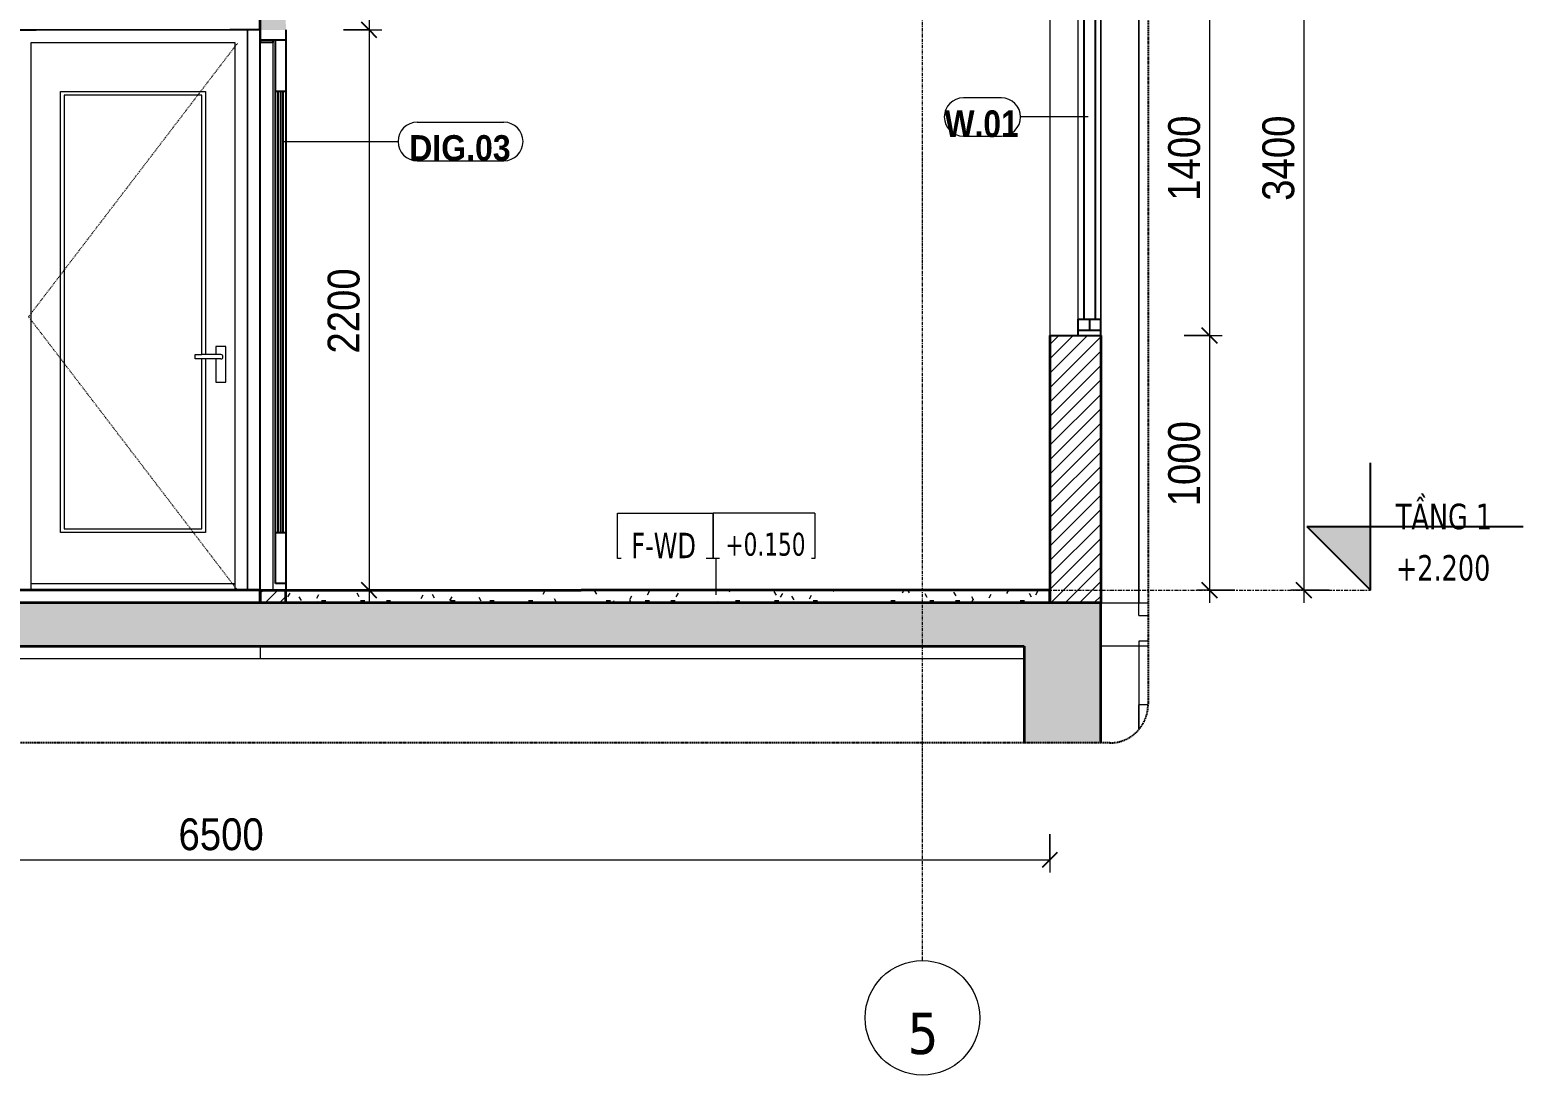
# Model space of a CAD drawing. Header units: millimetres. Extents: x 42054 to 236235, y 253 to 78637.
# Drawn here: x 77449 to 83312, y 295 to 4400 of the extents above; entities that cross this region are included whole.
import ezdxf

# ---------------------------------------------------------------- set-up
doc = ezdxf.new("R2010")
doc.units = ezdxf.units.MM
for name, pattern in [('Centre', [31.75, 6.35, -4.7625, 15.875, -4.7625]), ('Dash', [6, 3, -3]), ('Grid Line', [22.225, 12.7, -3.175, 3.175, -3.175]), ('Hidden', [7.14375, 4.7625, -2.38125])]:
    doc.linetypes.add(name, pattern=pattern)
for name, color, linetype, lineweight in [('0-5', 130, 'Continuous', 5), ('A-ANNO-DIMS', 211, 'Continuous', 9), ('A-ANNO-DIMS-50', 211, 'Continuous', 9), ('A-DETL-GENF', 92, 'Continuous', 18), ('A-DETL-GENF-4', 92, 'Hidden', 25), ('A-DETL-GENF-5', 9, 'Continuous', 18), ('A-DETL-GENF-HDLN-1', 7, 'Dash', 18), ('A-DETL-MEDM', 33, 'Continuous', 35), ('A-DOOR', 31, 'Continuous', 18), ('A-DOOR-1', 7, 'Continuous', 18), ('A-DOOR-3', 10, 'Continuous', 25), ('A-DOOR-IDEN', 31, 'Continuous', 9), ('A-FLOR-2', 7, 'Continuous', 18), ('A-FLOR-FNSH-1', 250, 'Continuous', 35), ('A-FLOR-IDEN', 11, 'Continuous', 9), ('A-FLOR-LEVL', 51, 'Continuous', 9), ('A-FLOR-LEVL-1', 51, 'Continuous', 25), ('A-FLOR-LEVL-2', 51, 'Centre', 9), ('A-FLOR-PATT-3', 67, 'Continuous', 18), ('A-GLAZ', 151, 'Continuous', 18), ('A-GLAZ-3', 151, 'Continuous', 25), ('A-GLAZ-IDEN', 152, 'Continuous', 9), ('A-WALL', 113, 'Continuous', 18), ('A-WALL-2', 250, 'Continuous', 35), ('A-WALL-3', 7, 'Continuous', 18), ('A-WALL-PATT-1', 9, 'Continuous', 18), ('A-WALL-PATT-2', 111, 'Continuous', 18), ('S-BEAM-1', 7, 'Continuous', 18), ('S-COLS-8', 7, 'Continuous', 18), ('S-GRID-1', 1, 'Grid Line', 9), ('S-GRID-IDEN', 1, 'Continuous', 9)]:
    doc.layers.add(name, color=color, linetype=linetype, lineweight=lineweight)
doc.styles.add('Arial_B', font='arialbd.ttf', dxfattribs={"width": 0.9, "height": 100})
doc.styles.add('Arial_B_2', font='arialbd.ttf', dxfattribs={"width": 0.85, "height": 105})
doc.styles.add('Tahoma', font='tahoma.ttf', dxfattribs={"width": 0.8, "height": 100})
doc.styles.add('Tahoma_1', font='tahoma.ttf', dxfattribs={"width": 0.8, "height": 90})
doc.styles.add('Tahoma_B', font='tahomabd.ttf', dxfattribs={"height": 162.5})
doc.styles.add('Tahoma_B_1', font='tahomabd.ttf', dxfattribs={"width": 0.85, "height": 100})
doc.styles.add('UTM Avo', font='', dxfattribs={"width": 0.9, "height": 125})
doc.styles.get('UTM Avo').set_extended_font_data('UTM Avo')
doc.dimstyles.new('1_Dim_chi_tiet_2_5', dxfattribs={"dimscale": 304.8, "dimtxt": 124.912619, "dimasz": 0.19685, "dimexe": 0.164042, "dimexo": 0.0625, "dimgap": 0.016404, "dimtad": 1, "dimdec": 0, "dimrnd": 5, "dimzin": 0, "dimdsep": 46, "dimtxsty": 'UTM Avo', "dimblk1": 'OBLIQUE', "dimblk2": 'OBLIQUE', "dimsah": 1, "dimcen": 0.09, "dimdle": 0.164042, "dimazin": 0, "dimtfac": 1, "dimtdec": 4, "dimtix": 1, "dimtmove": 0, "dimatfit": 3, "dimfxl": 0.328084, "dimfxlon": 1, "dimtvp": 1, "dimtolj": 1, "dimtzin": 0, "dimarcsym": 2})
pattern_1 = [(0, (49739.84, 15773.775), (203.2, 50.8), [16.764, -135.636, 16.764, -135.636, -812.8]), (0, (49739.84, 15773.775), (203.2, 50.8), [-304.8, 16.764, -288.036, 16.764, -135.636, -355.6]), (0, (49739.84, 15773.775), (203.2, 50.8), [-762, 16.764, -84.836, 16.764, -237.236]), (120, (49816.04, 15799.175), (-145.59409, 150.57636), [16.764, -135.636, 16.764, -135.636, -812.8]), (120, (49816.04, 15799.175), (-145.59409, 150.57636), [-304.8, 16.764, -288.036, 16.764, -135.636, -355.6]), (120, (49816.04, 15799.175), (-145.59409, 150.57636), [-762, 16.764, -84.836, 16.764, -237.236]), (240, (49841.44, 15900.775), (-57.60591, -201.37636), [16.764, -135.636, 16.764, -948.436]), (240, (49841.44, 15900.775), (-57.60591, -201.37636), [-169.164, -135.636, 16.764, -288.036, -508]), (240, (49841.44, 15900.775), (-57.60591, -201.37636), [-609.6, 16.764, -135.636, 16.764, -338.836]), (240, (49841.44, 15900.775), (-57.60591, -201.37636), [-778.764, -84.836, 16.764, -237.236])]

# ---------------------------------------------------------------- blocks, each defined once
blk = doc.blocks.new('NCV_TKTC_KET CAU_rvt-3-TKCS_CĂN HỘ LOẠI 1A - MẶT CẮT 2')
at = {"layer": 'A-FLOR-2'}
for p, q in [((53452.6, 2150), (53638.7, 2150)), ((50152.6, 1980), (50152.6, 1930)), ((53638.7, 1980), (53452.6, 1980)), ((50152.6, 1930), (49152.9, 1930)), ((53152.6, 1930), (50152.6, 1930))]:
    blk.add_line(p, q, dxfattribs=at)
at = {"layer": 'S-BEAM-1'}
for p, q in [((53602.6, 2100), (53638.7, 2100)), ((53638.7, 1750), (53602.6, 1750))]:
    blk.add_line(p, q, dxfattribs=at)
at = {"layer": 'S-COLS-8'}
for p, q in [((53602.6, 2100), (53602.6, 5330)), ((53602.6, 1654.1), (53602.6, 1750))]:
    blk.add_line(p, q, dxfattribs=at)
blk = doc.blocks.new('DOOR_CW_01 CANH MO-PANEL KINH - DIG_02-800x2200-CỬA NHÔM KÍNH-V42-TKCS_CĂN HỘ LOẠI 1A - MẶT CẮT 2')
at = {"layer": 'A-DOOR-3'}
blk.add_line((49152.564287, 4400), (49272.564287, 4400), dxfattribs=at)
blk = doc.blocks.new('DOOR_CW_01 CANH MO-PANEL KINH - DIW_01-900x2200-CỬA GỖ VÂN LAMINATE-V44-TKCS_CĂN HỘ LOẠI 1A - MẶT CẮT 2')
at = {"layer": 'A-DOOR-1'}
for p, q in [((50152.564287, 2200), (50152.564287, 4350)), ((50202.564287, 2200), (50202.564287, 4350)), ((50252.564287, 2200), (50252.564287, 4360))]:
    blk.add_line(p, q, dxfattribs=at)
at = {"layer": 'A-DOOR-3'}
for p, q in [((50152.919778, 4400), (50032.564287, 4400)), ((50152.564287, 2200), (50152.564287, 4400)), ((50152.564287, 2200), (50152.564287, 4400)), ((50152.564287, 4400), (50152.564287, 4350)), ((50252.564287, 4400), (50252.564287, 2200)), ((50252.564287, 4400), (50252.564287, 2200)), ((50252.564287, 4400), (50252.564287, 4360)), ((50252.564287, 4360), (50152.564287, 4360)), ((50202.564287, 4350), (50152.564287, 4350)), ((50202.564287, 4350), (50202.564287, 4360)), ((50252.564287, 4360), (50202.564287, 4360)), ((50252.564287, 4360), (50212.564287, 4360)), ((50212.564287, 2226), (50212.564287, 4360)), ((50252.564287, 4158), (50212.564287, 4158)), ((50222.564287, 2426), (50222.564287, 4158)), ((50232.564287, 2426), (50232.564287, 4158)), ((50242.564287, 2426), (50242.564287, 4158)), ((50212.564287, 2426), (50252.564287, 2426)), ((50252.564287, 2226), (50212.564287, 2226))]:
    blk.add_line(p, q, dxfattribs=at)
blk = doc.blocks.new('DOOR_CW_01 CANH MO-PANEL KINH - DIG_01-900x2200-CỬA NHÔM KÍNH-400868-TKCS_CĂN HỘ LOẠI 1A - MẶT CẮT 2')
at = {"layer": 'A-DETL-GENF-HDLN-1'}
for p, q in [((49242.6, 3273.5), (50062.6, 4347)), ((50062.6, 2200), (49242.6, 3273.5))]:
    blk.add_line(p, q, dxfattribs=at)
at = {"layer": 'A-DOOR-1'}
for p, q in [((50102.6, 4400), (49202.6, 4400)), ((49202.6, 4400), (49202.6, 2200)), ((50102.6, 2200), (50102.6, 4400)), ((49252.6, 2200), (49252.6, 4350)), ((49252.6, 4350), (50052.6, 4350)), ((50052.6, 4350), (50052.6, 2200)), ((49367.6, 4158), (49937.6, 4158)), ((49367.6, 2426), (49367.6, 4158)), ((49922.6, 4143), (49382.6, 4143)), ((49382.6, 4143), (49382.6, 2441)), ((49922.6, 3124.5), (49922.6, 4143)), ((49937.6, 4158), (49937.6, 3124.5)), ((49896.8, 3124.5), (49922.6, 3124.5)), ((49896.8, 3107.5), (49896.8, 3124.5)), ((49997.6, 3124.5), (49922.6, 3124.5)), ((49977.8, 3156), (49977.8, 3124.5)), ((50017.3, 3156), (49977.8, 3156)), ((50017.3, 3016), (50017.3, 3156)), ((49922.6, 3107.5), (49896.8, 3107.5)), ((49922.6, 2441), (49922.6, 3107.5)), ((49997.6, 3107.5), (49922.6, 3107.5)), ((49937.6, 3107.5), (49937.6, 2426)), ((49977.8, 3107.5), (49977.8, 3016)), ((49977.8, 3016), (50017.3, 3016)), ((49937.6, 2426), (49367.6, 2426)), ((49382.6, 2441), (49922.6, 2441)), ((49252.6, 2226), (50052.6, 2226))]:
    blk.add_line(p, q, dxfattribs=at)
for start, end in [(0, 90), (270, 360)]:
    blk.add_arc((49997.6, 3116), 8.5, start, end, dxfattribs=at)
blk = doc.blocks.new('NCV_TKTC_TANG 1_rvt-3-TKCS_CĂN HỘ LOẠI 1A - MẶT CẮT 2')
at = {"layer": 'A-FLOR-PATT-3'}
h = blk.add_hatch(dxfattribs=at)
h.set_pattern_fill('FP_5', color=256, style=0, pattern_type=2)
h.set_pattern_definition(pattern_1)
h.paths.add_polyline_path([(50252.6, 2150), (51412, 2150), (51412, 2200), (50252.6, 2200)])
h = blk.add_hatch(dxfattribs=at)
h.set_pattern_fill('FP_5', color=256, style=0, pattern_type=2)
h.set_pattern_definition(pattern_1)
h.paths.add_polyline_path([(53252.6, 2150), (53252.6, 2200), (51412, 2200), (51412, 2150), (53152.6, 2150)])
at = {"layer": 'A-WALL-PATT-1'}
h = blk.add_hatch(dxfattribs=at)
h.set_pattern_fill('FP_6', color=256, style=0, pattern_type=2)
h.set_pattern_definition([(45, (49739.84, 15773.775), (-28.28427, 28.28427), [])])
h.paths.add_polyline_path([(50252.6, 2150), (50252.6, 2200), (50152.6, 2200), (50152.6, 2150), (50251, 2150)])
h.paths.add_polyline_path([(50152.9, 4400), (50152.9, 4520), (50252.6, 4520), (50252.6, 5380), (50152.6, 5380), (50152.6, 4400)])
at = {"layer": 'A-FLOR-FNSH-1'}
for p, q in [((50152.6, 2200), (49152.6, 2200)), ((50152.6, 2150), (50152.6, 2200)), ((50252.6, 2200), (51412, 2200)), ((50252.6, 2150), (50252.6, 2200)), ((53252.6, 2200), (51412, 2200)), ((53252.6, 2150), (53252.6, 2200))]:
    blk.add_line(p, q, dxfattribs=at)
at = {"layer": 'A-WALL-2'}
for p, q in [((50152.6, 4400), (50152.6, 5380)), ((50152.6, 2200), (50152.6, 2150)), ((50152.6, 2200), (50252.6, 2200)), ((50252.6, 2150), (50252.6, 2200))]:
    blk.add_line(p, q, dxfattribs=at)
at = {"layer": 'A-WALL-3'}
for p, q in [((49202.6, 4400), (50102.6, 4400)), ((50102.6, 4400), (50102.6, 2300)), ((50102.6, 2300), (50102.6, 2200))]:
    blk.add_line(p, q, dxfattribs=at)
at = {"layer": 'A-DOOR'}
for name in ['DOOR_CW_01 CANH MO-PANEL KINH - DIG_02-800x2200-CỬA NHÔM KÍNH-V42-TKCS_CĂN HỘ LOẠI 1A - MẶT CẮT 2', 'DOOR_CW_01 CANH MO-PANEL KINH - DIG_01-900x2200-CỬA NHÔM KÍNH-400868-TKCS_CĂN HỘ LOẠI 1A - MẶT CẮT 2', 'DOOR_CW_01 CANH MO-PANEL KINH - DIW_01-900x2200-CỬA GỖ VÂN LAMINATE-V44-TKCS_CĂN HỘ LOẠI 1A - MẶT CẮT 2']:
    blk.add_blockref(name, (0, 0), dxfattribs=at)
blk = doc.blocks.new('1_FAMILY RVT - W01-WxH 1400x1400xmm-389822-TKCS_CĂN HỘ LOẠI 1A - MẶT CẮT 2')
at = {"layer": 'A-GLAZ'}
for p, q in [((53252.635618, 4600), (53252.635618, 3200)), ((53452.635618, 3200), (53452.635618, 4600)), ((53363.735618, 3263.5), (53363.735618, 4536.5)), ((53452.635618, 4536.5), (53452.635618, 3263.5))]:
    blk.add_line(p, q, dxfattribs=at)
at = {"layer": 'A-GLAZ-3'}
for p, q in [((53363.735618, 4600), (53363.735618, 4536.5)), ((53363.735618, 4580.95), (53452.635618, 4580.95)), ((53408.185618, 4536.5), (53408.185618, 4580.95)), ((53452.635618, 4600), (53452.635618, 4536.5)), ((53363.735618, 4536.5), (53452.635618, 4536.5)), ((53385.960618, 4536.5), (53385.960618, 3263.5)), ((53430.410618, 4536.5), (53430.410618, 3263.5)), ((53363.735618, 3200), (53363.735618, 3263.5)), ((53363.735618, 3263.5), (53452.635618, 3263.5)), ((53408.185618, 3263.5), (53408.185618, 3219.05)), ((53452.635618, 3200), (53452.635618, 3263.5)), ((53252.635618, 3200), (53452.635618, 3200)), ((53452.635618, 3219.05), (53363.735618, 3219.05))]:
    blk.add_line(p, q, dxfattribs=at)
blk = doc.blocks.new('BORDER VIEW - BORDER VIEW-3681495-TKCS_CĂN HỘ LOẠI 1A - MẶT CẮT 2')
at = {"layer": 'A-DETL-GENF-4'}
for p, q in [((53638.7, 5993), (53638.7, 1750)), ((53488.7, 1600), (44392.6, 1600))]:
    blk.add_line(p, q, dxfattribs=at)
blk.add_arc((53488.7, 1750), 150, 270, 0, dxfattribs=at)
blk = doc.blocks.new('Level - CAO ĐỘ LEVEL-350587-TKCS_CĂN HỘ LOẠI 1A - MẶT CẮT 2')
at = {"layer": 'A-FLOR-LEVL'}
blk.add_hatch(color=256, dxfattribs=at).paths.add_polyline_path([(54511.4, 2450), (54511.4, 2200), (54261.4, 2450)])
at = {"layer": 'A-FLOR-LEVL-1'}
for p, q in [((54511.4, 2200), (54511.4, 2700)), ((54261.4, 2450), (54511.4, 2200)), ((54261.4, 2450), (55111.4, 2450))]:
    blk.add_line(p, q, dxfattribs=at)
blk = doc.blocks.new('Grid - M_Grid Head - Circle-353313-TKCS_CĂN HỘ LOẠI 1A - MẶT CẮT 2')
at = {"layer": 'S-GRID-IDEN'}
blk.add_circle((44452.6, 520.2), 225, dxfattribs=at)
blk = doc.blocks.new('DIMBLOCK63-TKCS_CĂN HỘ LOẠI 1A - MẶT CẮT 2')
at = {"layer": 'A-ANNO-DIMS-50', "lineweight": 25}
for p, q in [((82450.7, 5600), (82420.7, 5630)), ((82450.7, 5600), (82480.7, 5570)), ((82450.7, 2200), (82420.7, 2230)), ((82450.7, 2200), (82480.7, 2170))]:
    blk.add_line(p, q, dxfattribs=at)
at = {"layer": 'A-ANNO-DIMS-50'}
for p, q in [((82450.7, 5650), (82450.7, 2150)), ((82550.7, 5600), (82400.7, 5600)), ((82450.7, 5600), (82550.7, 5600)), ((82550.7, 2200), (82400.7, 2200)), ((82450.7, 2200), (82550.7, 2200))]:
    blk.add_line(p, q, dxfattribs=at)
at = {"layer": 'A-ANNO-DIMS-50', "color": 0, "insert": (82288.3, 3728.8), "char_height": 125, "width": 410.824, "attachment_point": 1, "rotation": 90, "line_spacing_factor": 1.110334, "style": 'UTM Avo'}
blk.add_mtext('3400', dxfattribs=at)
blk = doc.blocks.new('_Oblique')
at = {"color": 0, "linetype": 'ByBlock', "lineweight": -2}
blk.add_line((-0.5, -0.5), (0.5, 0.5), dxfattribs=at)
blk = doc.blocks.new('DIMBLOCK67-TKCS_CĂN HỘ LOẠI 1A - MẶT CẮT 2')
at = {"layer": 'A-ANNO-DIMS-50'}
for p, q in [((74953.5, 1241.2), (74953.5, 1091.2)), ((74953.5, 1141.2), (74953.5, 1241.2)), ((81453.5, 1241.2), (81453.5, 1091.2)), ((81453.5, 1141.2), (81453.5, 1241.2)), ((74953.5, 1141.2), (81453.5, 1141.2))]:
    blk.add_line(p, q, dxfattribs=at)
at = {"layer": 'A-ANNO-DIMS-50', "lineweight": 25}
for p, q in [((74953.5, 1141.2), (74923.5, 1111.2)), ((74953.5, 1141.2), (74983.5, 1171.2)), ((81453.5, 1141.2), (81423.5, 1111.2)), ((81453.5, 1141.2), (81483.5, 1171.2))]:
    blk.add_line(p, q, dxfattribs=at)
at = {"layer": 'A-ANNO-DIMS-50', "color": 0, "insert": (78032.3, 1303.6), "char_height": 125, "width": 410.824, "attachment_point": 1, "line_spacing_factor": 1.110334, "style": 'UTM Avo'}
blk.add_mtext('6500', dxfattribs=at)
blk = doc.blocks.new('DIMBLOCK69-TKCS_CĂN HỘ LOẠI 1A - MẶT CẮT 2')
at = {"layer": 'A-ANNO-DIMS-50'}
for p, q in [((81980.7, 4600), (82130.7, 4600)), ((82080.7, 4600), (81980.7, 4600)), ((82080.7, 4600), (82080.7, 3200)), ((81980.7, 3200), (82130.7, 3200)), ((82080.7, 3200), (81980.7, 3200))]:
    blk.add_line(p, q, dxfattribs=at)
at = {"layer": 'A-ANNO-DIMS-50', "lineweight": 25}
for p, q in [((82080.7, 4600), (82050.7, 4630)), ((82080.7, 4600), (82110.7, 4570)), ((82080.7, 3200), (82050.7, 3230)), ((82080.7, 3200), (82110.7, 3170))]:
    blk.add_line(p, q, dxfattribs=at)
at = {"layer": 'A-ANNO-DIMS-50', "color": 0, "insert": (81918.3, 3728.8), "char_height": 125, "width": 410.824, "attachment_point": 1, "rotation": 90, "line_spacing_factor": 1.110334, "style": 'UTM Avo'}
blk.add_mtext('1400', dxfattribs=at)
blk = doc.blocks.new('DIMBLOCK70-TKCS_CĂN HỘ LOẠI 1A - MẶT CẮT 2')
at = {"layer": 'A-ANNO-DIMS-50', "lineweight": 25}
for p, q in [((82080.7, 3200), (82050.7, 3230)), ((82080.7, 3200), (82110.7, 3170)), ((82080.7, 2200), (82050.7, 2230)), ((82080.7, 2200), (82110.7, 2170))]:
    blk.add_line(p, q, dxfattribs=at)
at = {"layer": 'A-ANNO-DIMS-50'}
for p, q in [((81980.7, 3200), (82130.7, 3200)), ((82080.7, 3200), (81980.7, 3200)), ((82080.7, 3200), (82080.7, 2150)), ((82180.7, 2200), (82030.7, 2200)), ((82080.7, 2200), (82180.7, 2200))]:
    blk.add_line(p, q, dxfattribs=at)
at = {"layer": 'A-ANNO-DIMS-50', "color": 0, "insert": (81918.3, 2528.8), "char_height": 125, "width": 410.824, "attachment_point": 1, "rotation": 90, "line_spacing_factor": 1.110334, "style": 'UTM Avo'}
blk.add_mtext('1000', dxfattribs=at)
blk = doc.blocks.new('DIMBLOCK73-TKCS_CĂN HỘ LOẠI 1A - MẶT CẮT 2')
at = {"layer": 'A-ANNO-DIMS-50'}
for p, q in [((78680.4, 4400), (78830.4, 4400)), ((78780.4, 4400), (78680.4, 4400)), ((78780.4, 4450), (78780.4, 2150)), ((78880.4, 2200), (78730.4, 2200)), ((78780.4, 2200), (78880.4, 2200))]:
    blk.add_line(p, q, dxfattribs=at)
at = {"layer": 'A-ANNO-DIMS-50', "lineweight": 25}
for p, q in [((78780.4, 4400), (78750.4, 4430)), ((78780.4, 4400), (78810.4, 4370)), ((78780.4, 2200), (78750.4, 2230)), ((78780.4, 2200), (78810.4, 2170))]:
    blk.add_line(p, q, dxfattribs=at)
at = {"layer": 'A-ANNO-DIMS-50', "color": 0, "insert": (78618, 3128.8), "char_height": 125, "width": 410.824, "attachment_point": 1, "rotation": 90, "line_spacing_factor": 1.110334, "style": 'UTM Avo'}
blk.add_mtext('2200', dxfattribs=at)
blk = doc.blocks.new('STN_Door Tag - STN_Door Tag-1788670-TKCS_CĂN HỘ LOẠI 1A - MẶT CẮT 2')
at = {"layer": 'A-DOOR-IDEN'}
for p, q in [((50768.8, 4037.1), (51108.8, 4037.1)), ((50768.8, 3886.2), (51108.8, 3886.2))]:
    blk.add_line(p, q, dxfattribs=at)
for centre, start, end in [((50768.8, 3961.6), 90, 270), ((51108.8, 3961.6), 270, 90)]:
    blk.add_arc(centre, 75.5, start, end, dxfattribs=at)
blk = doc.blocks.new('TAG SAN - TTG - TAG FFL-4075299-TKCS_CĂN HỘ LOẠI 1A - MẶT CẮT 2')
at = {"layer": 'A-FLOR-IDEN'}
for p, q in [((51554.6, 2323.5), (51554.6, 2502.2)), ((51554.6, 2502.2), (51930.6, 2502.2)), ((51930.6, 2502.2), (51930.6, 2323.5)), ((52330.6, 2502.2), (51930.6, 2502.2)), ((51930.6, 2323.5), (51930.6, 2502.2)), ((52330.6, 2502.2), (52330.6, 2323.5)), ((51930.6, 2323.5), (51554.6, 2323.5)), ((52330.6, 2323.5), (51930.6, 2323.5))]:
    blk.add_line(p, q, dxfattribs=at)
blk = doc.blocks.new('SSA-WINDOW TAG - 10-2062020-TKCS_CĂN HỘ LOẠI 1A - MẶT CẮT 2')
at = {"layer": 'A-GLAZ-IDEN'}
for p, q in [((53062.8, 4132.9), (52913.5, 4132.9)), ((52913.5, 3982.9), (53062.8, 3982.9))]:
    blk.add_line(p, q, dxfattribs=at)
for centre, start, end in [((52913.5, 4057.9), 90, 270), ((53062.8, 4057.9), 270, 90)]:
    blk.add_arc(centre, 75, start, end, dxfattribs=at)

msp = doc.modelspace()

# ---------------------------------------------------------------- hatches: boundary and pattern name
at = {"layer": 'A-DETL-GENF-5'}
h = msp.add_hatch(dxfattribs=at)
h.set_pattern_fill('FP_3', color=256, style=0, pattern_type=2)
h.set_pattern_definition([(50, (77940.73, 15773.77), (364.368, -31.878), [38.1, -419.1]), (355, (77940.73, 15773.77), (-70.486, 382.113), [30.48, -335.28]), (100.451, (77971.1, 15771.12), (293.885, 350.233), [32.38, -356.18]), (46.184, (77940.73, 15875.38), (542.158, -84.086), [57.15, -628.65]), (96.636, (77985.9, 15868.37), (474.805, 494.855), [48.57, -534.27]), (351.184, (77940.7, 15875.4), (474.81, 494.85), [45.72, -502.92]), (21, (77991.53, 15849.98), (303.2285, -204.5305), [38.1, -419.1]), (326, (77991.53, 15849.98), (123.604, 368.376), [30.48, -335.28]), (71.451, (78016.8, 15832.93), (426.834, 163.843), [32.38, -356.18]), (37.5, (77940.73, 15773.77), (6.1766, 169.1102), [3.353, -327.863, 3.353, -337.007, -336.55]), (37.5, (77940.73, 15773.77), (6.1766, 169.1102), [-671.576, 3.353, -333.197]), (7.5, (77940.73, 15773.77), (133.6389, 200.3615), [3.353, -190.703, 3.353, -320.243, -128.27]), (7.5, (77940.73, 15773.77), (133.6389, 200.3615), [-517.652, 3.353, -124.917]), (327.5, (77827.44, 15773.77), (271.1818, -11.4584), [3.353, -123.647, 3.353, -392.887, -525.78]), (327.5, (77827.44, 15773.77), (271.1818, -11.4584), [-523.24, 3.353, -522.427]), (317.5, (77776.64, 15773.77), (296.2585, 50.853), [3.353, -161.747, 3.353, -259.791, -373.38]), (317.5, (77776.64, 15773.77), (296.2585, 50.853), [-428.244, 3.353, -370.027]), (45, (77940.73, 15773.77), (-125.7236, 125.7236), []), (45, (77940.73, 15964.27), (-125.7236, 125.7236), [])])
h.paths.add_polyline_path([(81353.5, 1600), (81653.5, 1600), (81653.5, 2150), (77353.8, 2150), (77353.8, 2100), (72653.5, 2100), (72653.5, 2130), (72443.5, 2130), (72443.5, 1950), (72653.5, 1950), (72653.5, 1700), (73253.5, 1700), (73253.5, 1930), (77153.8, 1930), (77153.8, 1750), (77353.8, 1750), (77353.8, 1980), (81353.5, 1980), (81353.5, 1600)])
h.paths.add_polyline_path([(78453.8, 4400), (78453.5, 4520), (78353.8, 4520), (78353.8, 4400), (78453.5, 4400)])
h.paths.add_polyline_path([(81453.5, 4600), (81653.5, 4600), (81653.5, 4700), (81453.5, 4700)])
h.paths.add_polyline_path([(81453.5, 4950), (81653.5, 4950), (81653.5, 5550), (77353.8, 5550), (77353.8, 5500), (72653.5, 5500), (72653.5, 5530), (72443.5, 5530), (72443.5, 5350), (72653.5, 5350), (72653.5, 5100), (73253.5, 5100), (73253.5, 5330), (77153.8, 5330), (77153.8, 5150), (77353.8, 5150), (77353.8, 5385), (81353.5, 5385), (81353.5, 4950)])
at = {"layer": 'A-WALL-PATT-2'}
h = msp.add_hatch(dxfattribs=at)
h.set_pattern_fill('FP_6', color=256, style=0, pattern_type=2)
h.set_pattern_definition([(45, (77940.725, 15773.775), (-28.28427, 28.28427), [])])
h.paths.add_polyline_path([(81653.5, 2150), (81653.5, 3200), (81453.5, 3200), (81453.5, 2150), (81653.5, 2150)])
h.paths.add_polyline_path([(81653.5, 4700), (81653.5, 4950), (81453.5, 4950), (81453.5, 4700), (81653.5, 4700)])

# ---------------------------------------------------------------- linework, layer by layer
at = {"layer": 'A-DETL-MEDM'}
for p, q in [((81653.5, 2150), (77353.8, 2150)), ((81653.5, 1600), (81653.5, 2150)), ((77353.8, 1980), (81353.5, 1980)), ((81353.5, 1980), (81353.5, 1600))]:
    msp.add_line(p, q, dxfattribs=at)
at = {"layer": 'A-DOOR-IDEN'}
msp.add_line((78438.9, 3962.2), (78894.2, 3962.2), dxfattribs=at)
at = {"layer": 'A-FLOR-IDEN'}
msp.add_line((80143.5, 2181.6), (80143.5, 2323.5), dxfattribs=at)
at = {"layer": 'A-FLOR-LEVL-2'}
msp.add_line((72057.3, 2200), (82712.3, 2200), dxfattribs=at)
at = {"layer": 'A-GLAZ-IDEN'}
msp.add_line((81604, 4058.4), (81338.6, 4058.4), dxfattribs=at)
at = {"layer": 'A-WALL'}
for p, q in [((81803.5, 5330), (81803.5, 2150)), ((81803.5, 2150), (81839.6, 2150)), ((81839.6, 2000), (81803.5, 2000)), ((81803.5, 2000), (81803.5, 1654.1))]:
    msp.add_line(p, q, dxfattribs=at)
at = {"layer": 'A-WALL-2'}
for p, q in [((81453.5, 3200), (81453.5, 2150)), ((81653.5, 3200), (81653.5, 2150))]:
    msp.add_line(p, q, dxfattribs=at)
at = {"layer": 'S-GRID-1'}
for p, q in [((80953.5, 1995.2), (80953.5, 5441.3)), ((80953.5, 745.2), (80953.5, 1995.2))]:
    msp.add_line(p, q, dxfattribs=at)

# ---------------------------------------------------------------- block references
at = {"layer": '0-5'}
for name in ['NCV_TKTC_KET CAU_rvt-3-TKCS_CĂN HỘ LOẠI 1A - MẶT CẮT 2', 'NCV_TKTC_TANG 1_rvt-3-TKCS_CĂN HỘ LOẠI 1A - MẶT CẮT 2']:
    msp.add_blockref(name, (28200.9, 0), dxfattribs=at)
at = {"layer": 'A-DETL-GENF'}
msp.add_blockref('BORDER VIEW - BORDER VIEW-3681495-TKCS_CĂN HỘ LOẠI 1A - MẶT CẮT 2', (28200.9, 0), dxfattribs=at)
at = {"layer": 'A-DOOR-IDEN'}
msp.add_blockref('STN_Door Tag - STN_Door Tag-1788670-TKCS_CĂN HỘ LOẠI 1A - MẶT CẮT 2', (28200.9, 0), dxfattribs=at)
at = {"layer": 'A-FLOR-IDEN'}
msp.add_blockref('TAG SAN - TTG - TAG FFL-4075299-TKCS_CĂN HỘ LOẠI 1A - MẶT CẮT 2', (28200.9, 0), dxfattribs=at)
at = {"layer": 'A-FLOR-LEVL-1'}
msp.add_blockref('Level - CAO ĐỘ LEVEL-350587-TKCS_CĂN HỘ LOẠI 1A - MẶT CẮT 2', (28200.9, 0), dxfattribs=at)
at = {"layer": 'A-GLAZ'}
msp.add_blockref('1_FAMILY RVT - W01-WxH 1400x1400xmm-389822-TKCS_CĂN HỘ LOẠI 1A - MẶT CẮT 2', (28200.9, 0), dxfattribs=at)
at = {"layer": 'A-GLAZ-IDEN'}
msp.add_blockref('SSA-WINDOW TAG - 10-2062020-TKCS_CĂN HỘ LOẠI 1A - MẶT CẮT 2', (28200.9, 0), dxfattribs=at)
at = {"layer": 'S-GRID-IDEN'}
msp.add_blockref('Grid - M_Grid Head - Circle-353313-TKCS_CĂN HỘ LOẠI 1A - MẶT CẮT 2', (36500.9, 0), dxfattribs=at)

# ---------------------------------------------------------------- texts
at = {"layer": 'A-DOOR-IDEN', "insert": (79137.4, 3935.7), "char_height": 100, "width": 407.7, "attachment_point": 5, "line_spacing_factor": 0.936439, "style": 'Arial_B'}
msp.add_mtext('\\pt2.25,4.5,6.75,9,11.25,13.5,15.75,18,20.25,22.5,24.75,27,29.25,31.5,33.75,36,38.25,40.5,42.75,45,47.25,49.5,51.75,54,56.25,58.5,60.75,63,65.25,67.5,69.75,72;DIG.03', dxfattribs=at)
at = {"layer": 'A-FLOR-LEVL', "char_height": 100, "line_spacing_factor": 0.996129, "style": 'Tahoma_B_1'}
for s, insert, width, attachment_point in [('\\pt510,1020,1530,2040,2550,3060,3570,4080,4590,5100,5610,6120,6630,7140,7650,8160,8670,9180,9690,10200,10710,11220,11730,12240,12750,13260,13770,14280,14790,15300,15810,16320;TẦNG 1', (82812.5, 2437.2), 452.625, 7), ('\\pt212.5,425,637.5,850,1062.5,1275,1487.5,1700,1912.5,2125,2337.5,2550,2762.5,2975,3187.5,3400,3612.5,3825,4037.5,4250,4462.5,4675,4887.5,5100,5312.5,5525,5737.5,5950,6162.5,6375,6587.5,6800;+2.200', (82812.5, 2337.5), 441.575, 1)]:
    msp.add_mtext(s, dxfattribs=dict(at, insert=insert, width=width, attachment_point=attachment_point))
at = {"layer": 'A-GLAZ-IDEN', "insert": (81185.9, 4030.6), "char_height": 105, "width": 300.9, "attachment_point": 5, "line_spacing_factor": 0.936439, "style": 'Arial_B_2'}
msp.add_mtext('\\pt2.1252,4.2504,6.37455,8.49975,10.62495,12.75015,14.87535,16.9995,19.1247,21.2499,23.3751,25.5003,27.6255,29.74965,31.87485,34.00005,36.12525,38.25045,40.3746,42.4998,44.625,46.7502,48.8754,50.99955,53.12475,55.24995,57.37515,59.50035,61.6245,63.7497,65.8749,68.0001;W.01', dxfattribs=at)

# ---------------------------------------------------------------- dimensions: what is measured, and where the dimension line sits
at = {"layer": 'A-ANNO-DIMS'}
for base, p1, p2, override, picture, middle in [((82450.7, 2200), (82550.7, 5600), (82550.7, 2200), {"dimpost": '<>', "dimfxl": 3400}, 'DIMBLOCK63-TKCS_CĂN HỘ LOẠI 1A - MẶT CẮT 2', (82381, 3900)), ((82080.7, 3200), (81980.7, 4600), (81980.7, 3200), {"dimpost": '<>', "dimfxl": 1400}, 'DIMBLOCK69-TKCS_CĂN HỘ LOẠI 1A - MẶT CẮT 2', (82011, 3900)), ((78780.4, 2200), (78680.4, 4400), (78880.4, 2200), {"dimpost": '<>', "dimfxl": 2209.072203}, 'DIMBLOCK73-TKCS_CĂN HỘ LOẠI 1A - MẶT CẮT 2', (78710.7, 3300)), ((82080.7, 2200), (81980.7, 3200), (82180.7, 2200), {"dimpost": '<>', "dimfxl": 1019.803903}, 'DIMBLOCK70-TKCS_CĂN HỘ LOẠI 1A - MẶT CẮT 2', (82011, 2700))]:
    dim = msp.add_linear_dim(base=base, p1=p1, p2=p2, angle=90, dimstyle='1_Dim_chi_tiet_2_5', override=override, dxfattribs=at)
    dim.commit()
    dim.dimension.update_dxf_attribs({"geometry": picture, "text_midpoint": middle})
dim = msp.add_linear_dim(base=(81453.5, 1141.2), p1=(74953.5, 1241.2), p2=(81453.5, 1241.2), dimstyle='1_Dim_chi_tiet_2_5', override={"dimpost": '<>', "dimfxl": 6500.071331}, dxfattribs=at)
dim.commit()
dim.dimension.update_dxf_attribs({"geometry": 'DIMBLOCK67-TKCS_CĂN HỘ LOẠI 1A - MẶT CẮT 2', "text_midpoint": (78203.5, 1210.9)})

# ---------------------------------------------------------------- next in the draw order: texts
at = {"layer": 'A-FLOR-IDEN', "attachment_point": 5, "line_spacing_factor": 0.996129, "bg_fill": 3, "box_fill_scale": 1.25, "bg_fill_color": 256, "bg_fill_true_color": 13158600, "bg_fill_transparency": 0}
for s, insert, char_height, width, style in [('\\pt4,8,12,16,20,24,28,32,36,40,44,48,52,56,60,64,68,72,76,80,84,88,92,96,100,104,108,112,116,120,124,128;F-WD', (79937.1, 2375.2), 100, 283.2, 'Tahoma'), ('\\pt3.9996,8.0001,11.9997,16.0002,19.9998,24.0003,27.9999,32.0004,36,39.9996,44.0001,47.9997,52.0002,55.9998,60.0003,63.9999,68.0004,72,75.9996,80.0001,83.9997,88.0002,91.9998,96.0003,99.9999,104.0004,108,111.9996,116.0001,119.9997,124.0002,127.9998;+0.150', (80337.3, 2379.3), 90, 314.8, 'Tahoma_1')]:
    msp.add_mtext(s, dxfattribs=dict(at, insert=insert, char_height=char_height, width=width, style=style))
at = {"layer": 'S-GRID-IDEN', "insert": (80955.8, 457.8), "char_height": 162.5, "width": 145.5, "attachment_point": 5, "line_spacing_factor": 0.996129, "style": 'Tahoma_B', "bg_fill": 3, "box_fill_scale": 1.25, "bg_fill_color": 256, "bg_fill_true_color": 13158600, "bg_fill_transparency": 0}
msp.add_mtext('\\pt634.99962,1269.99925,1905.0005,2540.00013,3174.99975,3809.99937,4445.00062,5080.00025,5714.99987,6349.9995,6985.00075,7620.00037,8255,8889.99962,9524.99925,10160.0005,10795.00013,11429.99975,12064.99938,12700.00063,13335.00025,13969.99988,14604.9995,15240.00075,15875.00038,16510,17144.99963,17779.99925,18415.0005,19050.00013,19684.99975,20319.99938;5', dxfattribs=at)

doc.saveas('drawing.dxf')
